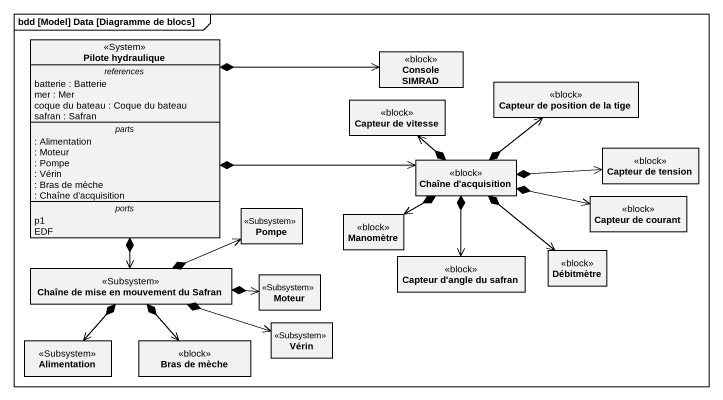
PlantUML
@startuml
mainframe bdd [Model] Data [Diagramme de blocs]
hide circle
hide empty members
class "Pilote hydraulique" as Pilote_hydraulique <<System>> {
  -- references --
  batterie : Batterie
  mer : Mer
  coque du bateau : Coque du bateau
  safran : Safran
  -- parts --
  : Alimentation
  : Moteur
  : Pompe
  : Vérin
  : Bras de mèche
  : Chaîne d'acquisition
  -- ports --
  p1
  EDF
}
class "Console SIMRAD" as Console_SIMRAD <<block>>
class "Capteur de vitesse" as Capteur_de_vitesse <<block>>
class "Capteur de position de la tige" as Capteur_de_position_de_la <<block>>
class "Chaîne d'acquisition" as Chaîne_d_acquisition <<block>>
class "Capteur de tension" as Capteur_de_tension <<block>>
class Pompe <<Subsystem>>
class Manomètre <<block>>
class "Capteur de courant" as Capteur_de_courant <<block>>
class "Capteur d'angle du safran" as Capteur_d_angle_du_safran <<block>>
class Débitmètre <<block>>
class "Chaîne de mise en mouvement du Safran" as Chaîne_de_mise_en_mouvement <<Subsystem>>
class Moteur <<Subsystem>>
class Vérin <<Subsystem>>
class Alimentation <<Subsystem>>
class "Bras de mèche" as Bras_de_mèche <<block>>
Pilote_hydraulique *-right-> Console_SIMRAD
Pilote_hydraulique *-right-> Chaîne_d_acquisition
Pilote_hydraulique *--> Chaîne_de_mise_en_mouvement
Chaîne_d_acquisition *-up-> Capteur_de_vitesse
Chaîne_d_acquisition *-up-> Capteur_de_position_de_la
Chaîne_d_acquisition *-right-> Capteur_de_tension
Chaîne_d_acquisition *-left-> Manomètre
Chaîne_d_acquisition *-right-> Capteur_de_courant
Chaîne_d_acquisition *--> Capteur_d_angle_du_safran
Chaîne_d_acquisition *--> Débitmètre
Chaîne_de_mise_en_mouvement *-right-> Pompe
Chaîne_de_mise_en_mouvement *-right-> Moteur
Chaîne_de_mise_en_mouvement *-right-> Vérin
Chaîne_de_mise_en_mouvement *--> Alimentation
Chaîne_de_mise_en_mouvement *--> Bras_de_mèche
@enduml
